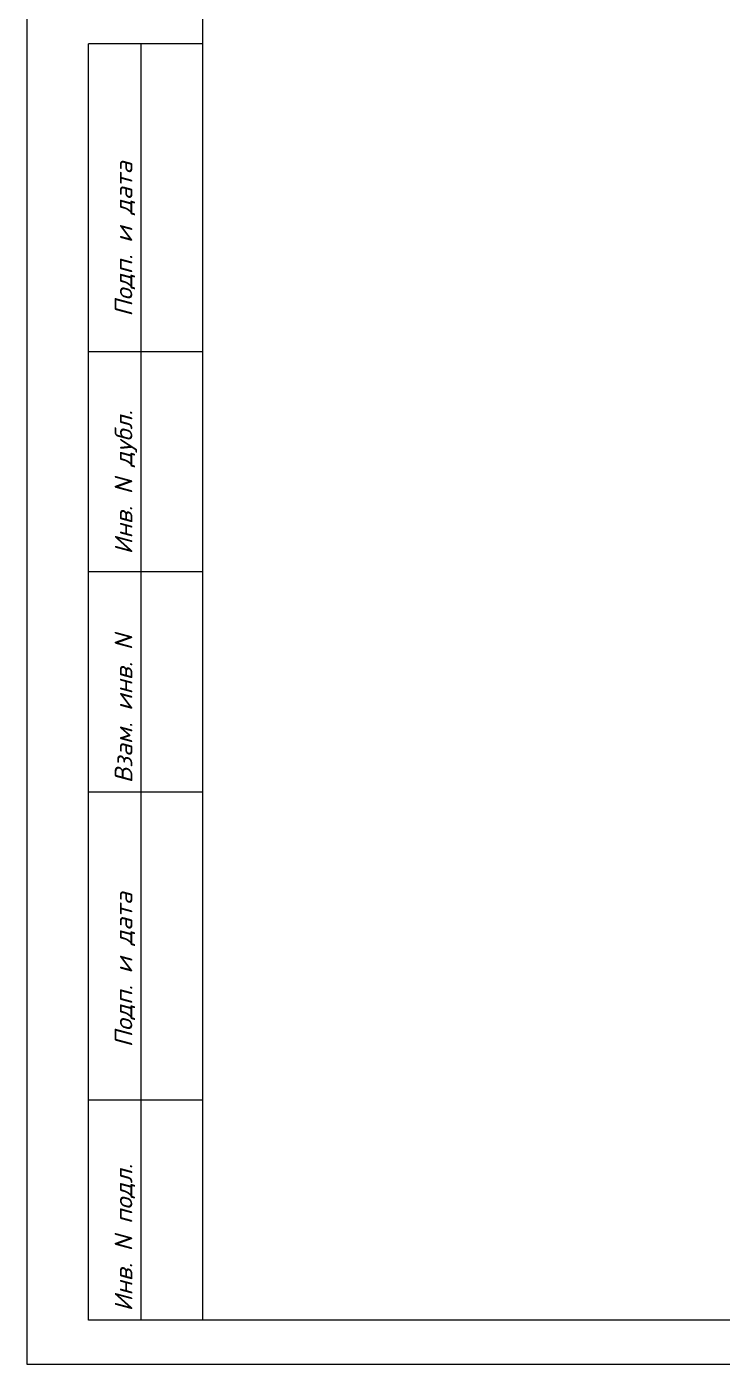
# Model space of a CAD drawing. Extents: x 25 to 880, y 8 to 306.
# Drawn here: x 460 to 539, y 9 to 160.9 of the extents above; entities that cross this region are included whole.
import ezdxf

# ---------------------------------------------------------------- set-up
doc = ezdxf.new("R2010")
doc.units = 0
doc.header["$MEASUREMENT"] = 0
doc.layers.add('РАМКА', color=7, linetype='Continuous', lineweight=0)
doc.styles.add('ADRF1', font='romans', dxfattribs={"oblique": 15})

msp = doc.modelspace()

# ---------------------------------------------------------------- linework, layer by layer
at = {"layer": 'РАМКА'}
for p, q in [((460, 306), (460, 9)), ((480, 14), (480, 301)), ((467, 14), (467, 159)), ((480, 159), (467, 159)), ((473, 14), (473, 159)), ((480, 124), (467, 124)), ((480, 99), (467, 99)), ((480, 74), (467, 74)), ((480, 39), (467, 39)), ((480, 14), (467, 14)), ((875, 14), (480, 14)), ((460, 9), (880, 9))]:
    msp.add_line(p, q, dxfattribs=at)

# ---------------------------------------------------------------- texts
at = {"layer": 'РАМКА', "style": 'ADRF1', "oblique": 15}
for s, p in [('Подп. и дата', (472, 128)), ('Инв. N дубл.', (472, 101)), ('Взам. инв. N', (472, 75)), ('Подп. и дата', (472, 45)), ('Инв. N подл.', (472, 15))]:
    msp.add_text(s, height=2, rotation=90, dxfattribs=at).set_placement(p)

doc.saveas('drawing.dxf')
